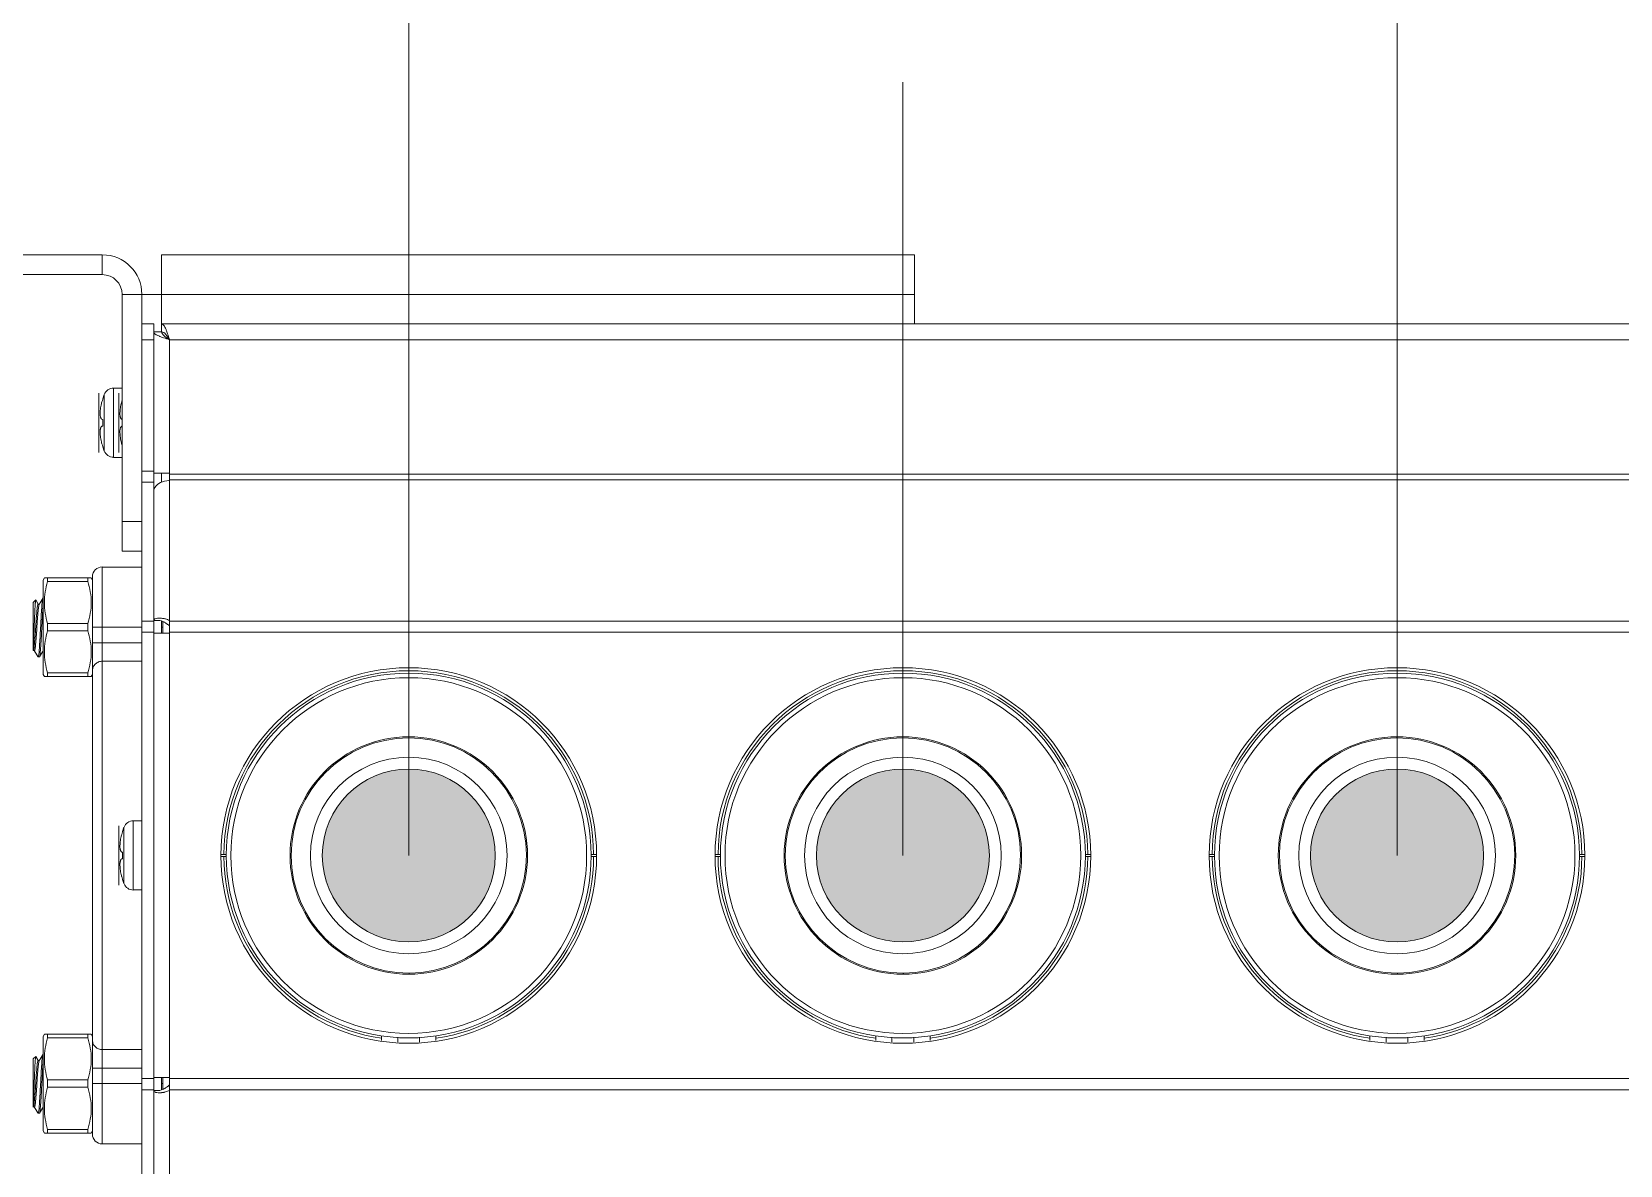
# Model space of a CAD drawing. Header units: millimetres. Extents: x 206 to 1899, y -454 to 296.
# Drawn here: x 601.89 to 611.94, y -387.56 to -380.39 of the extents above; entities that cross this region are included whole.
import ezdxf

# ---------------------------------------------------------------- set-up
doc = ezdxf.new("R2010")
doc.units = ezdxf.units.MM
doc.layers.add('细实线', color=7, linetype='Continuous', lineweight=15)

msp = doc.modelspace()

# ---------------------------------------------------------------- hatches: boundary and pattern name
at = {"lineweight": 9}
h = msp.add_hatch(color=256, dxfattribs=at)
h.dxf.hatch_style = 1
h.paths.add_polyline_path([(603.732, -385.6, 1), (604.826, -385.6, 1)])
h = msp.add_hatch(color=256, dxfattribs=at)
h.dxf.hatch_style = 1
h.paths.add_polyline_path([(606.857, -385.6, 1), (607.951, -385.6, 1)])
h = msp.add_hatch(color=256, dxfattribs=at)
h.dxf.hatch_style = 1
h.paths.add_polyline_path([(609.982, -385.6, 1), (611.076, -385.6, 1)])

# ---------------------------------------------------------------- linework, layer by layer
for p, q in [((604.279, -385.6), (604.279, -377.603)), ((610.529, -385.6), (610.529, -377.603)), ((607.404, -385.6), (607.404, -380.708))]:
    msp.add_line(p, q, dxfattribs=at)
at = {"layer": '细实线', "linetype": 'Continuous', "lineweight": 9}
for p, q in [((600.154, -381.8), (602.341, -381.8)), ((602.341, -381.8), (602.341, -381.925)), ((602.716, -382.237), (602.716, -381.8)), ((602.716, -381.8), (607.477, -381.8)), ((607.477, -381.8), (607.477, -382.237)), ((600.154, -381.925), (602.341, -381.925)), ((602.466, -383.675), (602.466, -382.05)), ((602.591, -382.05), (602.466, -382.05)), ((602.591, -393.8), (602.591, -382.05)), ((602.591, -382.05), (607.477, -382.05)), ((602.666, -382.237), (602.591, -382.237)), ((602.666, -393.8), (602.666, -382.237)), ((602.716, -382.287), (602.666, -382.287)), ((602.716, -382.287), (602.716, -382.237)), ((622.429, -382.237), (602.716, -382.237)), ((602.666, -382.337), (602.591, -382.337)), ((602.766, -393.7), (602.766, -382.337)), ((602.766, -382.337), (622.379, -382.337)), ((602.32, -383.05), (602.32, -382.675)), ((602.344, -382.71), (602.353, -382.684)), ((602.344, -382.71), (602.344, -382.712)), ((602.353, -383.041), (602.353, -382.684)), ((602.412, -383.081), (602.412, -382.643)), ((602.412, -382.643), (602.466, -382.643)), ((602.445, -383.05), (602.445, -382.675)), ((602.339, -382.84), (602.344, -382.841)), ((602.339, -382.884), (602.344, -382.883)), ((602.344, -382.841), (602.344, -382.883)), ((602.344, -383.012), (602.344, -383.014)), ((602.344, -383.014), (602.353, -383.041)), ((602.412, -383.081), (602.466, -383.081)), ((602.591, -383.168), (602.666, -383.168)), ((602.591, -383.238), (602.666, -383.238)), ((602.766, -383.182), (602.666, -383.182)), ((602.716, -383.239), (602.716, -383.182)), ((602.716, -383.225), (602.716, -383.239)), ((602.766, -383.188), (622.379, -383.188)), ((602.766, -383.224), (622.379, -383.224)), ((602.466, -383.487), (602.591, -383.487)), ((602.466, -383.675), (602.591, -383.675)), ((602.279, -383.837), (602.279, -387.362)), ((602.341, -383.775), (602.341, -387.425)), ((602.591, -383.775), (602.341, -383.775)), ((601.975, -383.843), (601.966, -383.857)), ((601.966, -384.454), (601.966, -383.858)), ((602.271, -383.843), (601.975, -383.843)), ((601.995, -383.843), (601.995, -383.866)), ((602.25, -383.866), (601.995, -383.866)), ((602.25, -383.843), (602.25, -383.866)), ((602.279, -383.857), (602.271, -383.843)), ((601.904, -384), (601.92, -383.983)), ((601.904, -384.304), (601.904, -384)), ((601.921, -383.983), (601.92, -383.983)), ((601.936, -384.009), (601.921, -383.983)), ((601.943, -384.009), (601.935, -384.009)), ((601.947, -384.001), (601.942, -384.01)), ((601.966, -383.969), (601.947, -384.001)), ((601.966, -383.969), (601.966, -383.968)), ((601.995, -384.179), (601.995, -384.133)), ((602.25, -384.133), (601.995, -384.133)), ((602.25, -384.179), (602.25, -384.133)), ((602.666, -384.117), (602.591, -384.117)), ((602.666, -384.113), (602.703, -384.113)), ((602.716, -384.116), (602.716, -384.194)), ((602.716, -384.194), (602.716, -384.116)), ((602.716, -384.116), (602.727, -384.121)), ((602.723, -384.194), (602.723, -384.121)), ((622.379, -384.117), (602.766, -384.117)), ((602.25, -384.179), (601.995, -384.179)), ((602.591, -384.156), (602.279, -384.156)), ((602.666, -384.188), (602.591, -384.188)), ((602.666, -384.194), (602.766, -384.194)), ((602.723, -384.156), (602.716, -384.156)), ((622.379, -384.188), (602.766, -384.188)), ((601.904, -384.304), (601.905, -384.302)), ((601.904, -384.303), (601.912, -384.303)), ((601.935, -384.343), (601.933, -384.34)), ((601.935, -384.343), (601.943, -384.343)), ((601.944, -384.343), (601.943, -384.343)), ((602.591, -384.254), (602.279, -384.254)), ((601.995, -384.468), (601.995, -384.445)), ((602.25, -384.445), (601.995, -384.445)), ((602.25, -384.468), (602.25, -384.445)), ((602.591, -384.371), (602.341, -384.371)), ((601.975, -384.468), (601.966, -384.454)), ((602.271, -384.468), (601.975, -384.468)), ((602.279, -384.454), (602.271, -384.468)), ((602.445, -385.787), (602.445, -385.412)), ((602.469, -385.448), (602.478, -385.421)), ((602.469, -385.448), (602.469, -385.449)), ((602.478, -385.778), (602.478, -385.421)), ((602.537, -385.818), (602.537, -385.381)), ((602.537, -385.381), (602.591, -385.381)), ((602.464, -385.578), (602.469, -385.579)), ((602.464, -385.621), (602.469, -385.62)), ((602.469, -385.579), (602.469, -385.62)), ((603.124, -385.593), (603.091, -385.593)), ((603.124, -385.606), (603.091, -385.606)), ((605.466, -385.593), (605.433, -385.593)), ((605.466, -385.606), (605.433, -385.606)), ((606.249, -385.593), (606.216, -385.593)), ((606.249, -385.606), (606.216, -385.606)), ((608.591, -385.593), (608.558, -385.593)), ((608.591, -385.606), (608.558, -385.606)), ((609.374, -385.593), (609.341, -385.593)), ((609.374, -385.606), (609.341, -385.606)), ((611.716, -385.593), (611.683, -385.593)), ((611.716, -385.606), (611.683, -385.606)), ((602.469, -385.75), (602.469, -385.751)), ((602.469, -385.751), (602.478, -385.778)), ((602.537, -385.818), (602.591, -385.818)), ((601.975, -386.731), (601.966, -386.745)), ((601.966, -387.342), (601.966, -386.745)), ((602.271, -386.731), (601.975, -386.731)), ((601.995, -386.731), (601.995, -386.754)), ((602.25, -386.754), (601.995, -386.754)), ((602.25, -386.731), (602.25, -386.754)), ((602.279, -386.745), (602.271, -386.731)), ((604.107, -386.741), (604.107, -386.77)), ((604.21, -386.781), (604.21, -386.749)), ((604.348, -386.749), (604.348, -386.781)), ((604.451, -386.741), (604.451, -386.77)), ((607.232, -386.741), (607.232, -386.77)), ((607.335, -386.781), (607.335, -386.749)), ((607.473, -386.749), (607.473, -386.781)), ((607.576, -386.741), (607.576, -386.77)), ((610.357, -386.741), (610.357, -386.77)), ((610.46, -386.781), (610.46, -386.749)), ((610.598, -386.749), (610.598, -386.781)), ((610.701, -386.741), (610.701, -386.77)), ((601.966, -386.857), (601.947, -386.889)), ((601.966, -386.857), (601.966, -386.856)), ((602.341, -386.828), (602.591, -386.828)), ((601.904, -386.887), (601.92, -386.871)), ((601.904, -387.191), (601.904, -386.887)), ((601.921, -386.871), (601.92, -386.871)), ((601.936, -386.896), (601.921, -386.871)), ((601.943, -386.896), (601.935, -386.896)), ((601.947, -386.889), (601.942, -386.897)), ((602.591, -386.945), (602.279, -386.945)), ((601.995, -387.066), (601.995, -387.02)), ((602.25, -387.02), (601.995, -387.02)), ((602.25, -387.066), (602.25, -387.02)), ((602.591, -387.043), (602.279, -387.043)), ((602.666, -387.011), (602.591, -387.011)), ((602.666, -387.005), (602.766, -387.005)), ((602.716, -387.005), (602.716, -387.083)), ((602.716, -387.083), (602.716, -387.005)), ((602.723, -387.043), (602.716, -387.043)), ((602.723, -387.078), (602.723, -387.005)), ((621.761, -387.011), (602.766, -387.011)), ((602.25, -387.066), (601.995, -387.066)), ((602.666, -387.082), (602.591, -387.082)), ((602.666, -387.086), (602.703, -387.086)), ((602.705, -387.086), (602.703, -387.086)), ((602.703, -387.086), (602.703, -387.086)), ((621.811, -387.082), (602.766, -387.082)), ((601.904, -387.191), (601.905, -387.189)), ((601.904, -387.19), (601.912, -387.19)), ((601.935, -387.231), (601.933, -387.228)), ((601.935, -387.231), (601.943, -387.231)), ((601.944, -387.23), (601.943, -387.231)), ((601.975, -387.356), (601.966, -387.342)), ((602.271, -387.356), (601.975, -387.356)), ((601.995, -387.356), (601.995, -387.333)), ((602.25, -387.333), (601.995, -387.333)), ((602.25, -387.356), (602.25, -387.333)), ((602.279, -387.342), (602.271, -387.356)), ((602.591, -387.425), (602.341, -387.425))]:
    msp.add_line(p, q, dxfattribs=at)
for points in [[(602.703, -384.113), (602.705, -384.113), (602.716, -384.116)], [(601.911, -384.303), (601.927, -384.33), (601.933, -384.34)], [(601.944, -384.343), (601.962, -384.311), (601.966, -384.304)], [(602.727, -387.078), (602.716, -387.083), (602.705, -387.086)], [(601.911, -387.19), (601.927, -387.217), (601.933, -387.228)], [(601.944, -387.23), (601.962, -387.199), (601.966, -387.191)]]:
    msp.add_lwpolyline(points, dxfattribs=at)
for centre, radius in [((604.279, -385.6), 1.188), ((604.279, -385.6), 1.154), ((607.404, -385.6), 1.188), ((607.404, -385.6), 1.154), ((610.529, -385.6), 1.188), ((610.529, -385.6), 1.154), ((604.279, -385.6), 1.125), ((607.404, -385.6), 1.125), ((610.529, -385.6), 1.125), ((604.279, -385.6), 0.751), ((607.404, -385.6), 0.751), ((610.529, -385.6), 0.751), ((604.279, -385.6), 0.622), ((607.404, -385.6), 0.622), ((610.529, -385.6), 0.622), ((604.279, -385.6), 0.547), ((607.404, -385.6), 0.547), ((610.529, -385.6), 0.547)]:
    msp.add_circle(centre, radius, dxfattribs=at)
for centre, radius, start, end in [((602.341, -382.05), 0.25, 0, 90), ((602.341, -382.05), 0.125, 0, 90), ((602.703, -382.829), 0.378, 164.6711, 166.5891), ((602.823, -382.862), 0.502, 162.6367, 164.6709), ((602.412, -382.706), 0.0625, 90, 159.0752), ((602.828, -382.829), 0.378, 164.6711, 166.5891), ((602.948, -382.862), 0.502, 163.5508, 164.6708), ((602.702, -382.896), 0.377, 193.4078, 195.3323), ((602.823, -382.863), 0.502, 195.3291, 197.3633), ((602.827, -382.896), 0.377, 193.4078, 195.3323), ((602.948, -382.863), 0.502, 195.3292, 196.4492), ((602.412, -383.018), 0.0625, 200.9248, 270), ((602.766, -383.367), 0.139, 90.0019, 91.7765), ((602.341, -383.837), 0.0625, 90, 180), ((602.7, -384.242), 0.144, 78.9231, 84.0081), ((602.698, -384.255), 0.158, 77.1973, 78.9898), ((602.641, -384.288), 0.188, 54.2514, 55.0285), ((604.279, -385.6), 1.169, 0.3064, 179.6936), ((607.404, -385.6), 1.169, 0.3064, 179.6936), ((610.529, -385.6), 1.169, 0.3064, 179.6936), ((604.279, -385.6), 0.744, 270.3567, 270), ((607.404, -385.6), 0.744, 270.3567, 270), ((610.529, -385.6), 0.744, 270.3567, 270), ((602.948, -385.599), 0.502, 162.6367, 164.6709), ((602.537, -385.443), 0.0625, 90, 159.0752), ((602.828, -385.566), 0.378, 164.6711, 166.5891), ((604.279, -385.6), 1.169, 180.3064, 261.5128), ((604.279, -385.6), 1.169, 278.4872, 359.6936), ((607.404, -385.6), 1.169, 180.3064, 261.5128), ((607.404, -385.6), 1.169, 278.4872, 359.6936), ((610.529, -385.6), 1.169, 180.3064, 261.5128), ((610.529, -385.6), 1.169, 278.4872, 359.6936), ((602.827, -385.633), 0.377, 193.4078, 195.3323), ((602.948, -385.6), 0.502, 195.3291, 197.3633), ((602.537, -385.756), 0.0625, 200.9248, 270), ((604.28, -385.6), 0.744, 269.9468, 270.3035), ((607.405, -385.6), 0.744, 269.9468, 270.3035), ((610.53, -385.6), 0.744, 269.9468, 270.3035), ((602.7, -386.957), 0.144, 275.9919, 281.0769), ((602.698, -386.944), 0.158, 281.0102, 282.8027), ((602.641, -386.911), 0.188, 304.9715, 305.7486), ((602.341, -387.362), 0.0625, 180, 270)]:
    msp.add_arc(centre, radius, start, end, dxfattribs=at)
for points, knots in [([(602.666, -382.287), (602.666, -382.289), (602.667, -382.293), (602.672, -382.298), (602.677, -382.302), (602.68, -382.304)], [0, 0, 0, 0, 0.192204, 0.538924, 1, 1, 1, 1]), ([(602.68, -382.304), (602.681, -382.305), (602.688, -382.309), (602.696, -382.312), (602.702, -382.315)], [0, 0, 0, 0, 0.21862, 1, 1, 1, 1]), ([(602.702, -382.315), (602.703, -382.315), (602.708, -382.317), (602.713, -382.319), (602.716, -382.32)], [0, 0, 0, 0, 0.239617, 1, 1, 1, 1]), ([(602.716, -382.237), (602.722, -382.237), (602.73, -382.245), (602.738, -382.258), (602.742, -382.267), (602.744, -382.273)], [0, 0, 0, 0, 0.359924, 0.644291, 1, 1, 1, 1]), ([(602.716, -382.287), (602.726, -382.287), (602.741, -382.299), (602.754, -382.318), (602.762, -382.331), (602.766, -382.337)], [0, 0, 0, 0, 0.400766, 0.683902, 1, 1, 1, 1]), ([(602.716, -382.287), (602.716, -382.297), (602.729, -382.311), (602.748, -382.325), (602.76, -382.333), (602.766, -382.337)], [0, 0, 0, 0, 0.400766, 0.683902, 1, 1, 1, 1]), ([(602.716, -382.32), (602.72, -382.322), (602.737, -382.328), (602.754, -382.333), (602.766, -382.337)], [0, 0, 0, 0, 0.236192, 1, 1, 1, 1]), ([(602.744, -382.273), (602.745, -382.274), (602.747, -382.279), (602.748, -382.283), (602.75, -382.287)], [0, 0, 0, 0, 0.239617, 1, 1, 1, 1]), ([(602.75, -382.287), (602.751, -382.291), (602.757, -382.308), (602.762, -382.324), (602.766, -382.337)], [0, 0, 0, 0, 0.236192, 1, 1, 1, 1]), ([(602.336, -382.741), (602.334, -382.747), (602.332, -382.759), (602.329, -382.776), (602.328, -382.792), (602.327, -382.804), (602.328, -382.813), (602.328, -382.819), (602.329, -382.824), (602.331, -382.829), (602.332, -382.833), (602.334, -382.836), (602.335, -382.838), (602.337, -382.84), (602.338, -382.84), (602.339, -382.84)], [0, 0, 0, 0, 0.180366, 0.347311, 0.499831, 0.637355, 0.700173, 0.75871, 0.812623, 0.861491, 0.904806, 0.942114, 0.958494, 0.973449, 1, 1, 1, 1]), ([(602.461, -382.741), (602.459, -382.747), (602.457, -382.759), (602.454, -382.776), (602.453, -382.792), (602.452, -382.804), (602.453, -382.813), (602.453, -382.819), (602.454, -382.824), (602.456, -382.829), (602.457, -382.833), (602.459, -382.836), (602.46, -382.838), (602.462, -382.84), (602.463, -382.84), (602.464, -382.84)], [0, 0, 0, 0, 0.180366, 0.347311, 0.499831, 0.637355, 0.700173, 0.75871, 0.812623, 0.861491, 0.904806, 0.942114, 0.958494, 0.973449, 1, 1, 1, 1]), ([(602.339, -382.884), (602.338, -382.884), (602.337, -382.885), (602.335, -382.886), (602.334, -382.888), (602.332, -382.891), (602.331, -382.895), (602.329, -382.9), (602.328, -382.905), (602.328, -382.911), (602.327, -382.92), (602.328, -382.933), (602.329, -382.948), (602.332, -382.965), (602.334, -382.977), (602.336, -382.983)], [0, 0, 0, 0, 0.02655, 0.041501, 0.057879, 0.095184, 0.138499, 0.187366, 0.24128, 0.29982, 0.36264, 0.50017, 0.652697, 0.819646, 1, 1, 1, 1]), ([(602.464, -382.884), (602.463, -382.884), (602.462, -382.885), (602.46, -382.886), (602.459, -382.888), (602.457, -382.891), (602.456, -382.895), (602.454, -382.9), (602.453, -382.905), (602.453, -382.911), (602.452, -382.92), (602.453, -382.933), (602.454, -382.948), (602.457, -382.965), (602.459, -382.977), (602.461, -382.983)], [0, 0, 0, 0, 0.02655, 0.041501, 0.057879, 0.095184, 0.138499, 0.187366, 0.24128, 0.29982, 0.36264, 0.50017, 0.652697, 0.819646, 1, 1, 1, 1]), ([(602.674, -383.272), (602.682, -383.258), (602.71, -383.236), (602.744, -383.229), (602.762, -383.228)], [0, 0, 0, 0, 0.461204, 1, 1, 1, 1]), ([(602.666, -383.299), (602.666, -383.296), (602.667, -383.287), (602.67, -383.278), (602.674, -383.272)], [0, 0, 0, 0, 0.244538, 1, 1, 1, 1]), ([(601.995, -384.133), (601.989, -384.111), (601.978, -384.067), (601.973, -384), (601.978, -383.932), (601.989, -383.888), (601.995, -383.866)], [0, 0, 0, 0, 0.250695, 0.5, 0.749305, 1, 1, 1, 1]), ([(602.25, -384.133), (602.256, -384.111), (602.267, -384.067), (602.273, -384), (602.267, -383.932), (602.256, -383.888), (602.25, -383.866)], [0, 0, 0, 0, 0.250695, 0.5, 0.749305, 1, 1, 1, 1]), ([(601.92, -383.983), (601.92, -383.983), (601.92, -383.985), (601.919, -383.987), (601.919, -383.99), (601.918, -383.994), (601.918, -383.999), (601.917, -384.007), (601.916, -384.02), (601.915, -384.038), (601.914, -384.059), (601.913, -384.082), (601.912, -384.107), (601.911, -384.133), (601.91, -384.168), (601.908, -384.209), (601.906, -384.253), (601.905, -384.279), (601.904, -384.29)], [0, 0, 0, 0, 0.003638, 0.010461, 0.020548, 0.033881, 0.050403, 0.070023, 0.118113, 0.177037, 0.245375, 0.321439, 0.403308, 0.488871, 0.575879, 0.744886, 0.891832, 1, 1, 1, 1]), ([(601.908, -384.29), (601.909, -384.286), (601.91, -384.277), (601.912, -384.255), (601.915, -384.221), (601.918, -384.183), (601.92, -384.151), (601.922, -384.126), (601.923, -384.102), (601.925, -384.08), (601.927, -384.06), (601.928, -384.043), (601.93, -384.029), (601.931, -384.019), (601.933, -384.012), (601.934, -384.01), (601.935, -384.009), (601.935, -384.009)], [0, 0, 0, 0, 0.042598, 0.097649, 0.238585, 0.406786, 0.495155, 0.582985, 0.667741, 0.746976, 0.818408, 0.879989, 0.929967, 0.966961, 0.990085, 0.996465, 1, 1, 1, 1]), ([(601.912, -384.303), (601.912, -384.303), (601.913, -384.302), (601.914, -384.3), (601.915, -384.297), (601.916, -384.29), (601.918, -384.279), (601.919, -384.262), (601.921, -384.242), (601.923, -384.219), (601.925, -384.193), (601.927, -384.166), (601.928, -384.139), (601.93, -384.113), (601.932, -384.088), (601.934, -384.065), (601.936, -384.046), (601.938, -384.03), (601.939, -384.019), (601.94, -384.014), (601.941, -384.011), (601.942, -384.011)], [0, 0, 0, 0, 0.003842, 0.011094, 0.022365, 0.037706, 0.080226, 0.13737, 0.207214, 0.287353, 0.375012, 0.467147, 0.560554, 0.651985, 0.738262, 0.816389, 0.883663, 0.937776, 0.976919, 0.990494, 1, 1, 1, 1]), ([(601.939, -384.33), (601.94, -384.326), (601.941, -384.315), (601.943, -384.288), (601.946, -384.246), (601.949, -384.19), (601.952, -384.14), (601.954, -384.099), (601.955, -384.071), (601.957, -384.044), (601.959, -384.021), (601.96, -384.002), (601.962, -383.988), (601.963, -383.98), (601.964, -383.975), (601.965, -383.972), (601.965, -383.97), (601.966, -383.969)], [0, 0, 0, 0, 0.038651, 0.089567, 0.222344, 0.383787, 0.556107, 0.640397, 0.720301, 0.793603, 0.858272, 0.912526, 0.954882, 0.971236, 0.98423, 0.993811, 1, 1, 1, 1]), ([(601.966, -384.023), (601.966, -384.026), (601.966, -384.036), (601.965, -384.046), (601.964, -384.054)], [0, 0, 0, 0, 0.233838, 1, 1, 1, 1]), ([(601.964, -384.054), (601.963, -384.068), (601.962, -384.098), (601.959, -384.144), (601.957, -384.191), (601.954, -384.236), (601.952, -384.27), (601.95, -384.294), (601.949, -384.309), (601.948, -384.322), (601.947, -384.331), (601.946, -384.337), (601.945, -384.341), (601.944, -384.342), (601.944, -384.343)], [0, 0, 0, 0, 0.149668, 0.312649, 0.478277, 0.635709, 0.774644, 0.834278, 0.886019, 0.929033, 0.962641, 0.986349, 0.99442, 1, 1, 1, 1]), ([(602.666, -384.113), (602.666, -384.112), (602.667, -384.108), (602.671, -384.105), (602.674, -384.103)], [0, 0, 0, 0, 0.205312, 1, 1, 1, 1]), ([(602.674, -384.103), (602.679, -384.101), (602.693, -384.097), (602.707, -384.098), (602.716, -384.099)], [0, 0, 0, 0, 0.415833, 1, 1, 1, 1]), ([(602.727, -384.121), (602.729, -384.122), (602.736, -384.126), (602.744, -384.131), (602.749, -384.134)], [0, 0, 0, 0, 0.205324, 1, 1, 1, 1]), ([(602.733, -384.101), (602.736, -384.102), (602.747, -384.105), (602.758, -384.109), (602.766, -384.113)], [0, 0, 0, 0, 0.237927, 1, 1, 1, 1]), ([(602.751, -384.136), (602.752, -384.137), (602.758, -384.141), (602.763, -384.145), (602.766, -384.148)], [0, 0, 0, 0, 0.237037, 1, 1, 1, 1]), ([(601.995, -384.445), (601.989, -384.424), (601.978, -384.38), (601.973, -384.312), (601.978, -384.244), (601.989, -384.2), (601.995, -384.179)], [0, 0, 0, 0, 0.250695, 0.5, 0.749305, 1, 1, 1, 1]), ([(602.25, -384.445), (602.256, -384.424), (602.267, -384.38), (602.273, -384.312), (602.267, -384.244), (602.256, -384.2), (602.25, -384.179)], [0, 0, 0, 0, 0.250695, 0.5, 0.749305, 1, 1, 1, 1]), ([(601.905, -384.302), (601.905, -384.302), (601.905, -384.301), (601.906, -384.3), (601.906, -384.3)], [0, 0, 0, 0, 0.209201, 1, 1, 1, 1]), ([(601.906, -384.3), (601.906, -384.299), (601.907, -384.296), (601.908, -384.293), (601.908, -384.29)], [0, 0, 0, 0, 0.190072, 1, 1, 1, 1]), ([(601.935, -384.343), (601.936, -384.343), (601.937, -384.342), (601.937, -384.341), (601.937, -384.34)], [0, 0, 0, 0, 0.320397, 1, 1, 1, 1]), ([(601.937, -384.34), (601.937, -384.339), (601.938, -384.336), (601.939, -384.333), (601.939, -384.33)], [0, 0, 0, 0, 0.191287, 1, 1, 1, 1]), ([(602.341, -384.371), (602.333, -384.371), (602.317, -384.374), (602.296, -384.387), (602.282, -384.406), (602.279, -384.422), (602.279, -384.43)], [0, 0, 0, 0, 0.257611, 0.510804, 0.757671, 1, 1, 1, 1]), ([(602.461, -385.479), (602.459, -385.485), (602.457, -385.496), (602.454, -385.513), (602.453, -385.529), (602.452, -385.541), (602.453, -385.55), (602.453, -385.556), (602.454, -385.562), (602.456, -385.567), (602.457, -385.571), (602.459, -385.574), (602.46, -385.576), (602.462, -385.577), (602.463, -385.578), (602.464, -385.578)], [0, 0, 0, 0, 0.180366, 0.347311, 0.499831, 0.637355, 0.700173, 0.75871, 0.812623, 0.861491, 0.904806, 0.942114, 0.958494, 0.973449, 1, 1, 1, 1]), ([(602.464, -385.621), (602.463, -385.621), (602.462, -385.622), (602.46, -385.624), (602.459, -385.625), (602.457, -385.628), (602.456, -385.633), (602.454, -385.637), (602.453, -385.643), (602.453, -385.649), (602.452, -385.658), (602.453, -385.67), (602.454, -385.686), (602.457, -385.703), (602.459, -385.714), (602.461, -385.721)], [0, 0, 0, 0, 0.02655, 0.041501, 0.057879, 0.095184, 0.138499, 0.187366, 0.24128, 0.29982, 0.36264, 0.50017, 0.652697, 0.819646, 1, 1, 1, 1]), ([(601.995, -387.02), (601.989, -386.999), (601.978, -386.955), (601.973, -386.887), (601.978, -386.819), (601.989, -386.775), (601.995, -386.754)], [0, 0, 0, 0, 0.250695, 0.5, 0.749305, 1, 1, 1, 1]), ([(602.25, -387.02), (602.256, -386.999), (602.267, -386.955), (602.273, -386.887), (602.267, -386.819), (602.256, -386.775), (602.25, -386.754)], [0, 0, 0, 0, 0.250695, 0.5, 0.749305, 1, 1, 1, 1]), ([(601.939, -387.218), (601.94, -387.213), (601.941, -387.202), (601.943, -387.176), (601.946, -387.134), (601.949, -387.078), (601.952, -387.027), (601.954, -386.987), (601.955, -386.958), (601.957, -386.932), (601.959, -386.909), (601.96, -386.889), (601.962, -386.876), (601.963, -386.867), (601.964, -386.862), (601.965, -386.859), (601.965, -386.857), (601.966, -386.857)], [0, 0, 0, 0, 0.038651, 0.089567, 0.222344, 0.383787, 0.556107, 0.640397, 0.720301, 0.793603, 0.858272, 0.912526, 0.954882, 0.971236, 0.98423, 0.993811, 1, 1, 1, 1]), ([(602.341, -386.828), (602.333, -386.828), (602.317, -386.825), (602.296, -386.812), (602.282, -386.793), (602.279, -386.777), (602.279, -386.77)], [0, 0, 0, 0, 0.257611, 0.510804, 0.757671, 1, 1, 1, 1]), ([(601.92, -386.871), (601.92, -386.871), (601.92, -386.872), (601.919, -386.874), (601.919, -386.877), (601.918, -386.881), (601.918, -386.886), (601.917, -386.895), (601.916, -386.908), (601.915, -386.926), (601.914, -386.946), (601.913, -386.97), (601.912, -386.995), (601.911, -387.021), (601.91, -387.055), (601.908, -387.097), (601.906, -387.14), (601.905, -387.166), (601.904, -387.177)], [0, 0, 0, 0, 0.003638, 0.010461, 0.020548, 0.033881, 0.050403, 0.070023, 0.118113, 0.177037, 0.245375, 0.321439, 0.403308, 0.488871, 0.575879, 0.744886, 0.891832, 1, 1, 1, 1]), ([(601.908, -387.178), (601.909, -387.174), (601.91, -387.165), (601.912, -387.142), (601.915, -387.108), (601.918, -387.071), (601.92, -387.038), (601.922, -387.014), (601.923, -386.99), (601.925, -386.968), (601.927, -386.948), (601.928, -386.93), (601.93, -386.916), (601.931, -386.906), (601.933, -386.9), (601.934, -386.897), (601.935, -386.896), (601.935, -386.896)], [0, 0, 0, 0, 0.042598, 0.097649, 0.238585, 0.406786, 0.495155, 0.582985, 0.667741, 0.746976, 0.818408, 0.879989, 0.929967, 0.966961, 0.990085, 0.996465, 1, 1, 1, 1]), ([(601.912, -387.19), (601.912, -387.19), (601.913, -387.189), (601.914, -387.187), (601.915, -387.184), (601.916, -387.177), (601.918, -387.166), (601.919, -387.15), (601.921, -387.129), (601.923, -387.106), (601.925, -387.081), (601.927, -387.054), (601.928, -387.027), (601.93, -387), (601.932, -386.975), (601.934, -386.953), (601.936, -386.933), (601.938, -386.917), (601.939, -386.907), (601.94, -386.901), (601.941, -386.899), (601.942, -386.898)], [0, 0, 0, 0, 0.003842, 0.011094, 0.022365, 0.037706, 0.080226, 0.13737, 0.207214, 0.287353, 0.375012, 0.467147, 0.560554, 0.651985, 0.738262, 0.816389, 0.883663, 0.937776, 0.976919, 0.990494, 1, 1, 1, 1]), ([(601.964, -386.941), (601.963, -386.956), (601.962, -386.986), (601.959, -387.032), (601.957, -387.079), (601.954, -387.123), (601.952, -387.158), (601.95, -387.182), (601.949, -387.197), (601.948, -387.209), (601.947, -387.219), (601.946, -387.225), (601.945, -387.228), (601.944, -387.23), (601.944, -387.23)], [0, 0, 0, 0, 0.149668, 0.312649, 0.478277, 0.635709, 0.774644, 0.834278, 0.886019, 0.929033, 0.962641, 0.986349, 0.99442, 1, 1, 1, 1]), ([(601.966, -386.911), (601.966, -386.913), (601.966, -386.923), (601.965, -386.933), (601.964, -386.941)], [0, 0, 0, 0, 0.233838, 1, 1, 1, 1]), ([(602.751, -387.063), (602.752, -387.062), (602.758, -387.059), (602.763, -387.054), (602.766, -387.051)], [0, 0, 0, 0, 0.237037, 1, 1, 1, 1]), ([(601.995, -387.333), (601.989, -387.311), (601.978, -387.267), (601.973, -387.2), (601.978, -387.132), (601.989, -387.088), (601.995, -387.066)], [0, 0, 0, 0, 0.250695, 0.5, 0.749305, 1, 1, 1, 1]), ([(602.25, -387.333), (602.256, -387.311), (602.267, -387.267), (602.273, -387.2), (602.267, -387.132), (602.256, -387.088), (602.25, -387.066)], [0, 0, 0, 0, 0.250695, 0.5, 0.749305, 1, 1, 1, 1]), ([(602.666, -387.086), (602.666, -387.087), (602.667, -387.091), (602.671, -387.094), (602.674, -387.096)], [0, 0, 0, 0, 0.205312, 1, 1, 1, 1]), ([(602.674, -387.096), (602.678, -387.098), (602.687, -387.101), (602.697, -387.101), (602.703, -387.101)], [0, 0, 0, 0, 0.428708, 1, 1, 1, 1]), ([(602.703, -387.101), (602.704, -387.101), (602.708, -387.101), (602.712, -387.101), (602.716, -387.101)], [0, 0, 0, 0, 0.239528, 1, 1, 1, 1]), ([(602.727, -387.078), (602.729, -387.077), (602.736, -387.073), (602.744, -387.069), (602.749, -387.065)], [0, 0, 0, 0, 0.205324, 1, 1, 1, 1]), ([(602.733, -387.098), (602.736, -387.097), (602.747, -387.094), (602.758, -387.09), (602.766, -387.086)], [0, 0, 0, 0, 0.237927, 1, 1, 1, 1]), ([(601.905, -387.189), (601.905, -387.189), (601.905, -387.188), (601.906, -387.188), (601.906, -387.187)], [0, 0, 0, 0, 0.209201, 1, 1, 1, 1]), ([(601.906, -387.187), (601.906, -387.187), (601.907, -387.184), (601.908, -387.18), (601.908, -387.178)], [0, 0, 0, 0, 0.190072, 1, 1, 1, 1]), ([(601.935, -387.231), (601.936, -387.231), (601.937, -387.23), (601.937, -387.228), (601.937, -387.228)], [0, 0, 0, 0, 0.320397, 1, 1, 1, 1]), ([(601.937, -387.228), (601.937, -387.227), (601.938, -387.224), (601.939, -387.22), (601.939, -387.218)], [0, 0, 0, 0, 0.191287, 1, 1, 1, 1])]:
    msp.add_open_spline(points, degree=3, knots=knots, dxfattribs=at)
for points in [[(601.942, -384.011), (601.942, -384.01), (601.942, -384.01), (601.942, -384.01)], [(601.942, -386.898), (601.942, -386.898), (601.942, -386.898), (601.942, -386.897)]]:
    msp.add_open_spline(points, degree=3, dxfattribs=at)

doc.saveas('drawing.dxf')
